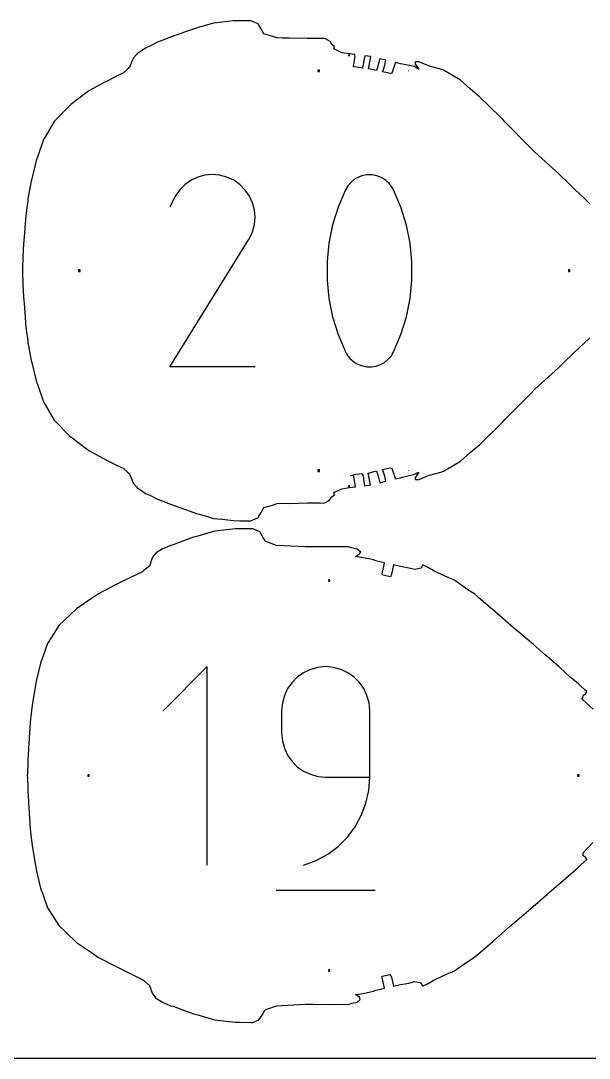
# Model space of a CAD drawing. Extents: x 0 to 90, y 0 to 90.
# Drawn here: x 24.16 to 46.66, y 0 to 41.02 of the extents above; entities that cross this region are included whole.
import ezdxf

# ---------------------------------------------------------------- set-up
doc = ezdxf.new("R2010")
doc.units = 0

msp = doc.modelspace()

# ---------------------------------------------------------------- linework, layer by layer
at = {"layer": 'annotation', "color": 1}
for p, q in [((39.514732, 39.046612), (39.510756, 39.04923)), ((31.447996, 34.914173), (31.170047, 34.839604)), ((31.735411, 34.94086), (31.447996, 34.914173)), ((32.025875, 34.917996), (31.735411, 34.94086)), ((32.312968, 34.843915), (32.025875, 34.917996)), ((37.702313, 34.900352), (37.531834, 34.841738)), ((37.88076, 34.929464), (37.702313, 34.900352)), ((38.063126, 34.927727), (37.88076, 34.929464)), ((38.245363, 34.893797), (38.063126, 34.927727)), ((38.423421, 34.826327), (38.245363, 34.893797)), ((30.668224, 34.553488), (30.457185, 34.345275)), ((30.907984, 34.71882), (30.668224, 34.553488)), ((31.170047, 34.839604), (30.907984, 34.71882)), ((32.590273, 34.716949), (32.312968, 34.843915)), ((32.838293, 34.540831), (32.590273, 34.716949)), ((32.590273, 34.716949), (32.590273, 34.716949)), ((33.045664, 34.32949), (32.838293, 34.540831)), ((37.108693, 34.502338), (37.010574, 34.339171)), ((37.230975, 34.641385), (37.108693, 34.502338)), ((37.373372, 34.754967), (37.230975, 34.641385)), ((37.531834, 34.841738), (37.373372, 34.754967)), ((38.491585, 34.790507), (38.423421, 34.826327)), ((38.423421, 34.826327), (38.423421, 34.826327)), ((38.556995, 34.749364), (38.491585, 34.790507)), ((38.619332, 34.703222), (38.556995, 34.749364)), ((38.678281, 34.652408), (38.619332, 34.703222)), ((38.733521, 34.597247), (38.678281, 34.652408)), ((38.784737, 34.538065), (38.733521, 34.597247)), ((38.831609, 34.475187), (38.784737, 34.538065)), ((38.873821, 34.408939), (38.831609, 34.475187)), ((30.281287, 34.095849), (30.059636, 33.670659)), ((30.457185, 34.345275), (30.281287, 34.095849)), ((33.210544, 34.089405), (33.045664, 34.32949)), ((33.331087, 33.827051), (33.210544, 34.089405)), ((37.010574, 34.339171), (36.719205, 33.653986)), ((37.010574, 34.339171), (37.010574, 34.339171)), ((38.911054, 34.339647), (38.873821, 34.408939)), ((39.203835, 33.653051), (38.911054, 34.339647)), ((38.911054, 34.339647), (38.911054, 34.339647)), ((33.40545, 33.548906), (33.331087, 33.827051)), ((36.719205, 33.653986), (36.500679, 32.948931)), ((39.423421, 32.946936), (39.203835, 33.653051)), ((33.431789, 33.261448), (33.40545, 33.548906)), ((33.40826, 32.971153), (33.431789, 33.261448)), ((33.33302, 32.684499), (33.40826, 32.971153)), ((36.500679, 32.948931), (36.354994, 32.229626)), ((39.569811, 32.226925), (39.423421, 32.946936)), ((33.204223, 32.407962), (33.33302, 32.684499)), ((30.054869, 27.340014), (33.174193, 32.361726)), ((33.174193, 32.361726), (33.177922, 32.36634)), ((33.174193, 32.361726), (33.174193, 32.361726)), ((33.177922, 32.36634), (33.181498, 32.370993)), ((33.181498, 32.370993), (33.184945, 32.375725)), ((33.184945, 32.375725), (33.188285, 32.380575)), ((33.188285, 32.380575), (33.191544, 32.385582)), ((33.191544, 32.385582), (33.194743, 32.390785)), ((33.194743, 32.390785), (33.197907, 32.396223)), ((33.197907, 32.396223), (33.201059, 32.401936)), ((33.201059, 32.401936), (33.204223, 32.407962)), ((33.204223, 32.407962), (33.204223, 32.407962)), ((36.354994, 32.229626), (36.282152, 31.501695)), ((39.643006, 31.498641), (39.569811, 32.226925)), ((36.282152, 31.501695), (36.282152, 30.770758)), ((39.643006, 30.767704), (39.643006, 31.498641)), ((36.282152, 30.770758), (36.354994, 30.042438)), ((39.569811, 30.039737), (39.643006, 30.767704)), ((36.354994, 30.042438), (36.500679, 29.322357)), ((39.423421, 29.320362), (39.569811, 30.039737)), ((36.500679, 29.322357), (36.719205, 28.616136)), ((39.203835, 28.615201), (39.423421, 29.320362)), ((36.719205, 28.616136), (37.010574, 27.929398)), ((38.911054, 27.929875), (39.203835, 28.615201)), ((37.010574, 27.929398), (37.010574, 27.929398)), ((37.010574, 27.929398), (37.047671, 27.860244)), ((38.812925, 27.767536), (38.911054, 27.929875)), ((38.911054, 27.929875), (38.911054, 27.929875)), ((37.047671, 27.860244), (37.089571, 27.794326)), ((37.089571, 27.794326), (37.136096, 27.731845)), ((37.136096, 27.731845), (37.187071, 27.673001)), ((37.187071, 27.673001), (37.242317, 27.617994)), ((37.242317, 27.617994), (37.30166, 27.567024)), ((37.30166, 27.567024), (37.364921, 27.52029)), ((37.364921, 27.52029), (37.431926, 27.477994)), ((38.390013, 27.42906), (38.548309, 27.515791)), ((38.548309, 27.515791), (38.690645, 27.629062)), ((38.690645, 27.629062), (38.812925, 27.767536)), ((33.430641, 27.340014), (30.054869, 27.340014)), ((37.431926, 27.477994), (37.502496, 27.440336)), ((37.502496, 27.440336), (37.502496, 27.440336)), ((37.502496, 27.440336), (37.679152, 27.374297)), ((37.679152, 27.374297), (37.860328, 27.341488)), ((37.860328, 27.341488), (38.041927, 27.34057)), ((38.041927, 27.34057), (38.219854, 27.370207)), ((38.219854, 27.370207), (38.390013, 27.42906)), ((37.189385, 23.049585), (37.304652, 23.061867)), ((39.510654, 23.232814), (39.514728, 23.235436)), ((36.738829, 22.953163), (36.738829, 22.953163)), ((31.53882, 15.484059), (29.792976, 13.737722)), ((31.53882, 7.63096), (31.53882, 15.484059)), ((35.347498, 15.245479), (35.104049, 15.073115)), ((35.619096, 15.374724), (35.347498, 15.245479)), ((35.913876, 15.4559), (35.619096, 15.374724)), ((36.226868, 15.484059), (35.913876, 15.4559)), ((36.540508, 15.4559), (36.226868, 15.484059)), ((36.226868, 15.484059), (36.226868, 15.484059)), ((36.835632, 15.374724), (36.540508, 15.4559)), ((37.107332, 15.245479), (36.835632, 15.374724)), ((37.350699, 15.073115), (37.107332, 15.245479)), ((34.893721, 14.86258), (34.721482, 14.618825)), ((35.104049, 15.073115), (34.893721, 14.86258)), ((37.560825, 14.86258), (37.350699, 15.073115)), ((37.732801, 14.618825), (37.560825, 14.86258)), ((34.721482, 14.618825), (34.592301, 14.346797)), ((37.861718, 14.346797), (37.732801, 14.618825)), ((34.511148, 14.051446), (34.482993, 13.737722)), ((34.592301, 14.346797), (34.511148, 14.051446)), ((37.942668, 14.051446), (37.861718, 14.346797)), ((37.970742, 13.737722), (37.942668, 14.051446)), ((34.482993, 13.737722), (34.482993, 12.864553)), ((37.970742, 11.118709), (37.970742, 13.737722)), ((37.970742, 13.737722), (37.970742, 13.737722)), ((34.482993, 12.864553), (34.482993, 12.864553)), ((34.482993, 12.864553), (34.511148, 12.550846)), ((34.511148, 12.550846), (34.592301, 12.25554)), ((34.592301, 12.25554), (34.721482, 11.983578)), ((34.721482, 11.983578), (34.893721, 11.7399)), ((34.893721, 11.7399), (35.104049, 11.529447)), ((35.104049, 11.529447), (35.347498, 11.357161)), ((35.347498, 11.357161), (35.619096, 11.227982)), ((35.619096, 11.227982), (35.913876, 11.146851)), ((35.913876, 11.146851), (36.226868, 11.118709)), ((36.226868, 11.118709), (37.970742, 11.118709)), ((37.932132, 10.589228), (37.970742, 11.118709)), ((37.819455, 10.080301), (37.932132, 10.589228)), ((37.637442, 9.59833), (37.819455, 10.080301)), ((37.390823, 9.149713), (37.637442, 9.59833)), ((37.084327, 8.740851), (37.390823, 9.149713)), ((36.722686, 8.378145), (37.084327, 8.740851)), ((36.31063, 8.067994), (36.722686, 8.378145)), ((35.354192, 7.63096), (35.852888, 7.816799)), ((35.852888, 7.816799), (36.31063, 8.067994)), ((35.354192, 7.63096), (35.354192, 7.63096)), ((34.26507, 6.649323), (38.19162, 6.649323))]:
    msp.add_line(p, q, dxfattribs=at)
at = {"layer": 'boundary', "color": 5}
for p, q in [((33.260723, 41.024954), (32.83383, 41.024614)), ((33.338935, 40.991314), (33.260723, 41.024954)), ((31.117228, 40.737583), (30.671421, 40.585919)), ((31.216438, 40.772739), (31.117228, 40.737583)), ((31.276505, 40.790769), (31.216438, 40.772739)), ((31.7827, 40.93276), (31.276505, 40.790769)), ((32.134573, 40.967692), (31.7827, 40.93276)), ((32.572366, 41.022326), (32.134573, 40.967692)), ((32.83383, 41.024614), (32.572366, 41.022326)), ((33.561616, 40.896104), (33.338935, 40.991314)), ((33.585337, 40.848518), (33.561616, 40.896104)), ((33.669522, 40.702067), (33.585337, 40.848518)), ((33.700081, 40.649755), (33.669522, 40.702067)), ((33.784734, 40.507466), (33.700081, 40.649755)), ((29.786868, 40.255032), (29.563185, 40.173424)), ((30.083229, 40.37678), (29.786868, 40.255032)), ((30.450036, 40.508992), (30.083229, 40.37678)), ((30.671421, 40.585919), (30.450036, 40.508992)), ((34.218886, 40.378179), (33.784734, 40.507466)), ((34.294686, 40.350205), (34.218886, 40.378179)), ((34.522684, 40.337249), (34.294686, 40.350205)), ((34.776839, 40.339764), (34.522684, 40.337249)), ((35.490518, 40.322801), (34.776839, 40.339764)), ((36.022285, 40.324526), (35.490518, 40.322801)), ((36.152522, 40.326301), (36.022285, 40.324526)), ((36.22584, 40.30399), (36.152522, 40.326301)), ((36.406878, 40.204172), (36.22584, 40.30399)), ((29.124693, 39.957442), (28.852841, 39.78422)), ((29.271112, 40.017275), (29.124693, 39.957442)), ((29.563185, 40.173424), (29.271112, 40.017275)), ((36.476215, 40.08227), (36.406878, 40.204172)), ((36.579747, 40.00096), (36.476215, 40.08227)), ((36.550376, 39.908528), (36.579747, 40.00096)), ((36.870248, 39.762336), (36.550376, 39.908528)), ((28.587692, 39.491578), (28.533532, 39.35857)), ((28.604325, 39.540188), (28.587692, 39.491578)), ((28.736698, 39.690158), (28.604325, 39.540188)), ((28.773653, 39.73808), (28.736698, 39.690158)), ((28.852841, 39.78422), (28.773653, 39.73808)), ((36.956427, 39.749458), (36.870248, 39.762336)), ((37.094247, 39.724476), (36.956427, 39.749458)), ((37.158111, 39.716399), (37.094247, 39.724476)), ((37.145368, 39.621864), (37.158111, 39.716399)), ((37.167362, 39.715322), (37.145368, 39.621864)), ((37.385943, 39.693016), (37.167362, 39.715322)), ((37.326027, 39.201774), (37.399832, 39.639655)), ((37.399832, 39.639655), (37.385943, 39.693016)), ((37.746109, 39.524045), (37.684126, 39.15585)), ((37.771638, 39.639195), (37.746109, 39.524045)), ((38.010178, 39.606678), (37.771638, 39.639195)), ((37.922402, 39.121215), (38.010178, 39.606678)), ((38.340524, 39.423809), (38.279558, 39.179117)), ((38.371755, 39.521595), (38.340524, 39.423809)), ((38.486287, 39.496431), (38.371755, 39.521595)), ((38.612619, 39.46458), (38.486287, 39.496431)), ((38.566785, 39.263973), (38.612619, 39.46458)), ((39.783743, 39.396009), (39.753569, 39.338159)), ((39.932007, 39.395905), (39.783743, 39.396009)), ((40.077278, 39.333467), (39.932007, 39.395905)), ((28.36945, 39.098476), (28.208427, 38.953535)), ((28.463593, 39.177219), (28.36945, 39.098476)), ((28.51513, 39.304512), (28.463593, 39.177219)), ((28.533532, 39.35857), (28.51513, 39.304512)), ((37.614514, 39.16918), (37.326027, 39.201774)), ((37.684126, 39.15585), (37.614514, 39.16918)), ((38.238594, 39.055793), (37.922402, 39.121215)), ((38.279558, 39.179117), (38.238594, 39.055793)), ((38.475514, 39.003108), (38.496549, 39.061755)), ((38.737707, 38.947892), (38.475514, 39.003108)), ((38.496549, 39.061755), (38.566785, 39.263973)), ((38.94646, 39.253128), (38.830499, 38.928409)), ((38.974618, 39.376334), (38.94646, 39.253128)), ((39.048301, 39.359626), (38.974618, 39.376334)), ((39.182111, 39.324082), (39.048301, 39.359626)), ((39.263568, 39.309142), (39.182111, 39.324082)), ((39.747921, 39.217091), (39.263568, 39.309142)), ((39.910008, 39.101077), (39.747921, 39.217091)), ((39.753569, 39.338159), (39.910008, 39.101077)), ((40.332069, 39.22342), (40.077278, 39.333467)), ((40.827246, 39.097523), (40.332069, 39.22342)), ((40.885033, 39.064608), (40.827246, 39.097523)), ((41.567074, 38.675377), (40.885033, 39.064608)), ((27.602677, 38.65452), (27.406757, 38.553156)), ((27.976458, 38.840275), (27.602677, 38.65452)), ((28.208427, 38.953535), (27.976458, 38.840275)), ((38.830499, 38.928409), (38.737707, 38.947892)), ((41.945813, 38.332005), (41.567074, 38.675377)), ((26.805167, 38.21565), (26.135333, 37.712815)), ((26.873937, 38.263973), (26.805167, 38.21565)), ((27.406757, 38.553156), (26.873937, 38.263973)), ((42.322439, 38.00641), (41.945813, 38.332005)), ((43.122222, 37.234858), (42.322439, 38.00641)), ((26.08794, 37.666561), (25.482001, 37.046374)), ((26.135333, 37.712815), (26.08794, 37.666561)), ((25.482001, 37.046374), (25.11229, 36.414462)), ((43.233148, 37.118233), (43.122222, 37.234858)), ((43.329801, 37.009832), (43.233148, 37.118233)), ((44.305508, 36.029307), (43.329801, 37.009832)), ((25.05891, 36.329708), (24.815053, 35.631259)), ((25.11229, 36.414462), (25.05891, 36.329708)), ((44.500416, 35.829563), (44.305508, 36.029307)), ((45.474429, 34.952188), (44.500416, 35.829563)), ((24.784356, 35.548071), (24.592739, 34.767643)), ((24.815053, 35.631259), (24.784356, 35.548071)), ((45.831433, 34.59695), (45.474429, 34.952188)), ((24.573753, 34.68775), (24.442412, 33.977714)), ((24.592739, 34.767643), (24.573753, 34.68775)), ((46.131297, 34.311473), (45.831433, 34.59695)), ((46.245269, 34.205928), (46.131297, 34.311473)), ((46.449154, 34.018642), (46.245269, 34.205928)), ((24.431684, 33.914009), (24.368465, 33.432645)), ((24.442412, 33.977714), (24.431684, 33.914009)), ((46.578958, 33.891565), (46.449154, 34.018642)), ((46.677439, 33.79139), (46.578958, 33.891565)), ((24.368465, 33.432645), (24.334674, 33.026207)), ((24.334674, 33.026207), (24.303628, 32.630176)), ((24.303628, 32.630176), (24.272097, 32.203993)), ((24.272097, 32.203993), (24.239562, 31.715014)), ((24.239562, 31.715014), (24.221658, 31.189407)), ((24.221658, 31.189407), (24.221658, 31.091771)), ((24.221658, 31.091771), (24.236882, 30.610977)), ((24.236882, 30.610977), (24.26958, 30.114483)), ((24.26958, 30.114483), (24.301224, 29.684195)), ((24.301224, 29.684195), (24.332355, 29.287007)), ((24.332355, 29.287007), (24.363498, 28.889814)), ((24.363498, 28.889814), (24.431666, 28.36715)), ((24.431666, 28.36715), (24.442409, 28.303354)), ((46.449179, 28.262487), (46.677603, 28.489881)), ((24.442409, 28.303354), (24.573736, 27.593395)), ((45.549269, 27.401341), (46.131411, 27.969741)), ((46.131411, 27.969741), (46.245358, 28.075261)), ((46.245358, 28.075261), (46.449179, 28.262487)), ((24.573736, 27.593395), (24.592743, 27.513417)), ((24.592743, 27.513417), (24.784338, 26.733072)), ((44.500536, 26.451666), (45.440098, 27.297138)), ((45.440098, 27.297138), (45.549269, 27.401341)), ((24.784338, 26.733072), (24.815064, 26.649807)), ((24.815064, 26.649807), (25.058895, 25.951435)), ((44.305516, 26.25181), (44.500536, 26.451666)), ((25.058895, 25.951435), (25.11229, 25.866653)), ((25.11229, 25.866653), (25.481974, 25.234769)), ((43.329889, 25.271372), (44.305516, 26.25181)), ((25.481974, 25.234769), (26.087879, 24.614603)), ((42.322458, 24.274713), (43.122158, 25.046183)), ((43.122158, 25.046183), (43.233162, 25.16289)), ((43.233162, 25.16289), (43.329889, 25.271372)), ((26.087879, 24.614603), (26.135295, 24.568325)), ((26.135295, 24.568325), (26.805114, 24.065493)), ((41.945885, 23.949164), (42.322458, 24.274713)), ((26.805114, 24.065493), (26.873893, 24.017162)), ((26.873893, 24.017162), (27.406669, 23.727999)), ((41.567104, 23.605745), (41.945885, 23.949164)), ((27.406669, 23.727999), (27.602635, 23.626609)), ((27.602635, 23.626609), (27.976391, 23.440877)), ((27.976391, 23.440877), (28.208343, 23.327627)), ((40.88531, 23.216648), (41.567104, 23.605745)), ((28.208343, 23.327627), (28.369374, 23.182717)), ((28.369374, 23.182717), (28.463503, 23.104006)), ((28.463503, 23.104006), (28.515057, 22.976741)), ((28.515057, 22.976741), (28.57023, 22.840465)), ((37.326051, 23.079183), (37.668003, 23.12122)), ((37.408088, 22.592472), (37.326051, 23.079183)), ((37.668003, 23.12122), (37.704768, 23.017415)), ((37.704768, 23.017415), (37.768443, 22.639873)), ((37.908273, 23.139211), (38.238652, 23.225428)), ((38.000709, 22.672101), (37.908273, 23.139211)), ((38.238652, 23.225428), (38.277336, 23.100225)), ((38.277336, 23.100225), (38.308961, 23.011547)), ((38.308961, 23.011547), (38.371884, 22.759604)), ((38.475224, 23.278809), (38.642757, 23.315153)), ((38.496467, 23.219536), (38.475224, 23.278809)), ((38.566812, 23.01734), (38.496467, 23.219536)), ((38.612678, 22.816649), (38.566812, 23.01734)), ((38.642757, 23.315153), (38.730468, 23.334004)), ((38.730468, 23.334004), (38.831877, 23.351459)), ((38.831877, 23.351459), (38.946646, 23.028085)), ((38.946646, 23.028085), (38.974804, 22.904881)), ((39.26357, 22.971964), (39.707048, 23.081211)), ((39.707048, 23.081211), (39.909855, 23.18008)), ((39.909855, 23.18008), (39.753399, 22.943175)), ((40.075795, 22.947892), (40.33152, 23.058387)), ((40.33152, 23.058387), (40.782336, 23.174949)), ((40.782336, 23.174949), (40.88531, 23.216648)), ((28.57023, 22.840465), (28.587603, 22.789688)), ((28.587603, 22.789688), (28.604223, 22.741087)), ((28.604223, 22.741087), (28.736613, 22.59105)), ((28.736613, 22.59105), (28.773575, 22.543095)), ((36.870443, 22.518854), (37.154724, 22.564396)), ((37.154724, 22.564396), (37.145366, 22.659253)), ((37.145366, 22.659253), (37.166984, 22.567389)), ((37.166984, 22.567389), (37.408088, 22.592472)), ((37.768443, 22.639873), (38.000709, 22.672101)), ((38.371884, 22.759604), (38.500973, 22.791767)), ((38.500973, 22.791767), (38.612678, 22.816649)), ((38.974804, 22.904881), (39.12443, 22.943771)), ((39.12443, 22.943771), (39.182124, 22.957026)), ((39.182124, 22.957026), (39.26357, 22.971964)), ((39.753399, 22.943175), (39.783729, 22.88301)), ((39.783729, 22.88301), (39.928427, 22.883329)), ((39.928427, 22.883329), (40.075795, 22.947892)), ((28.773575, 22.543095), (28.852748, 22.496955)), ((28.852748, 22.496955), (29.124613, 22.323708)), ((29.124613, 22.323708), (29.271056, 22.263861)), ((29.271056, 22.263861), (29.563121, 22.107715)), ((36.367895, 22.048404), (36.476362, 22.19903)), ((36.476362, 22.19903), (36.579748, 22.280155)), ((36.550435, 22.372684), (36.870443, 22.518854)), ((36.579748, 22.280155), (36.550435, 22.372684)), ((29.563121, 22.107715), (29.7868, 22.026107)), ((29.7868, 22.026107), (30.083168, 21.904354)), ((30.083168, 21.904354), (30.449999, 21.772134)), ((30.449999, 21.772134), (30.671366, 21.69521)), ((33.700165, 21.631461), (33.784835, 21.77372)), ((33.784835, 21.77372), (34.218965, 21.902956)), ((34.218965, 21.902956), (34.294747, 21.930912)), ((34.294747, 21.930912), (34.522691, 21.943864)), ((34.522691, 21.943864), (34.776763, 21.941348)), ((34.776763, 21.941348), (35.490492, 21.958305)), ((35.490492, 21.958305), (36.022345, 21.956591)), ((36.022345, 21.956591), (36.152574, 21.954815)), ((36.152574, 21.954815), (36.225939, 21.977153)), ((36.225939, 21.977153), (36.367895, 22.048404)), ((30.671366, 21.69521), (31.117103, 21.543566)), ((31.117103, 21.543566), (31.216366, 21.508393)), ((31.216366, 21.508393), (31.503614, 21.430977)), ((31.503614, 21.430977), (31.782666, 21.348352)), ((31.782666, 21.348352), (32.134551, 21.313419)), ((33.339009, 21.289825), (33.561722, 21.385092)), ((33.561722, 21.385092), (33.585431, 21.432681)), ((33.585431, 21.432681), (33.669604, 21.579171)), ((33.669604, 21.579171), (33.700165, 21.631461)), ((32.657956, 20.933707), (32.061568, 20.864549)), ((32.134551, 21.313419), (32.57237, 21.258781)), ((32.57237, 21.258781), (32.833846, 21.256502)), ((32.824935, 20.934676), (32.657956, 20.933707)), ((33.275228, 20.938615), (32.824935, 20.934676)), ((32.833846, 21.256502), (33.260802, 21.256167)), ((33.260802, 21.256167), (33.339009, 21.289825)), ((33.34043, 20.938667), (33.275228, 20.938615)), ((33.626303, 20.815814), (33.34043, 20.938667)), ((30.990504, 20.603423), (30.59795, 20.453793)), ((31.167097, 20.641433), (30.990504, 20.603423)), ((31.820973, 20.836274), (31.167097, 20.641433)), ((32.061568, 20.864549), (31.820973, 20.836274)), ((33.72133, 20.62882), (33.626303, 20.815814)), ((33.831802, 20.440113), (33.72133, 20.62882)), ((29.761518, 20.140904), (29.510814, 19.989972)), ((30.130581, 20.287575), (29.761518, 20.140904)), ((30.1917, 20.303927), (30.130581, 20.287575)), ((30.59795, 20.453793), (30.1917, 20.303927)), ((33.89906, 20.420084), (33.831802, 20.440113)), ((34.276211, 20.2809), (33.89906, 20.420084)), ((35.410634, 20.216435), (34.276211, 20.2809)), ((35.727098, 20.219567), (35.410634, 20.216435)), ((36.41232, 20.227987), (35.727098, 20.219567)), ((36.771164, 20.224095), (36.41232, 20.227987)), ((37.119737, 20.226836), (36.771164, 20.224095)), ((37.260655, 20.18606), (37.119737, 20.226836)), ((37.473696, 20.134617), (37.260655, 20.18606)), ((37.618197, 20.006914), (37.473696, 20.134617)), ((29.371235, 19.81917), (29.320449, 19.668049)), ((29.510814, 19.989972), (29.371235, 19.81917)), ((37.408121, 19.839197), (37.561882, 19.94534)), ((37.641588, 19.804309), (37.408121, 19.839197)), ((37.561882, 19.94534), (37.618197, 20.006914)), ((38.005928, 19.72908), (37.641588, 19.804309)), ((38.125075, 19.702947), (38.005928, 19.72908)), ((38.218011, 19.668382), (38.125075, 19.702947)), ((29.259566, 19.475811), (29.024605, 19.281001)), ((29.320449, 19.668049), (29.259566, 19.475811)), ((38.320585, 19.644619), (38.218011, 19.668382)), ((38.555028, 19.592413), (38.320585, 19.644619)), ((38.455934, 19.158689), (38.555028, 19.592413)), ((38.91675, 19.509269), (38.83356, 19.145271)), ((39.134441, 19.459907), (38.91675, 19.509269)), ((39.194458, 19.443965), (39.134441, 19.459907)), ((39.517225, 19.384767), (39.194458, 19.443965)), ((39.753387, 19.328631), (39.517225, 19.384767)), ((39.986996, 19.380477), (39.753387, 19.328631)), ((40.029733, 19.431107), (39.986996, 19.380477)), ((40.063254, 19.510979), (40.029733, 19.431107)), ((40.254747, 19.41562), (40.063254, 19.510979)), ((40.483203, 19.284092), (40.254747, 19.41562)), ((40.94058, 19.061324), (40.483203, 19.284092)), ((28.779652, 19.146827), (28.201511, 18.864361)), ((28.969262, 19.237968), (28.779652, 19.146827)), ((29.024605, 19.281001), (28.969262, 19.237968)), ((38.484778, 19.105349), (38.455934, 19.158689)), ((38.795629, 19.039052), (38.484778, 19.105349)), ((38.83356, 19.145271), (38.795629, 19.039052)), ((41.319098, 18.899436), (40.94058, 19.061324)), ((41.812974, 18.554866), (41.319098, 18.899436)), ((27.91228, 18.719154), (27.23439, 18.369478)), ((28.201511, 18.864361), (27.91228, 18.719154)), ((42.124789, 18.350808), (41.812974, 18.554866)), ((26.951804, 18.182338), (26.360062, 17.774045)), ((27.23439, 18.369478), (26.951804, 18.182338)), ((42.28918, 18.210233), (42.124789, 18.350808)), ((42.836149, 17.748715), (42.28918, 18.210233)), ((26.360062, 17.774045), (26.107379, 17.537033)), ((43.015815, 17.587272), (42.836149, 17.748715)), ((26.107379, 17.537033), (25.663506, 17.110416)), ((43.556613, 17.113913), (43.015815, 17.587272)), ((25.663506, 17.110416), (25.387384, 16.669073)), ((43.744713, 16.956551), (43.556613, 17.113913)), ((43.798717, 16.909947), (43.744713, 16.956551)), ((44.446147, 16.355174), (43.798717, 16.909947)), ((25.387384, 16.669073), (25.216496, 16.404558)), ((25.216496, 16.404558), (25.024256, 15.869524)), ((44.927423, 15.93881), (44.446147, 16.355174)), ((24.935104, 15.62709), (24.783476, 14.963123)), ((25.024256, 15.869524), (24.935104, 15.62709)), ((44.989374, 15.882302), (44.927423, 15.93881)), ((45.449028, 15.484612), (44.989374, 15.882302)), ((45.728873, 15.231261), (45.449028, 15.484612)), ((45.877097, 15.100563), (45.728873, 15.231261)), ((24.783476, 14.963123), (24.734025, 14.752329)), ((46.230009, 14.8021), (45.877097, 15.100563)), ((46.314398, 14.724171), (46.230009, 14.8021)), ((24.734025, 14.752329), (24.630814, 14.10683)), ((46.496515, 14.558675), (46.314398, 14.724171)), ((46.419873, 14.338911), (46.527711, 14.434335)), ((46.5657, 14.497705), (46.496515, 14.558675)), ((46.527711, 14.434335), (46.5657, 14.497705)), ((24.606876, 13.962542), (24.555401, 13.516808)), ((24.630814, 14.10683), (24.606876, 13.962542)), ((46.396552, 14.188154), (46.370372, 14.249511)), ((46.370372, 14.249511), (46.394213, 14.20283)), ((46.394213, 14.20283), (46.419873, 14.338911)), ((46.817372, 13.804749), (46.396552, 14.188154)), ((24.54578, 13.434428), (24.521422, 13.096369)), ((24.555401, 13.516808), (24.54578, 13.434428)), ((24.517401, 13.036379), (24.493041, 12.698318)), ((24.521422, 13.096369), (24.517401, 13.036379)), ((24.48902, 12.638328), (24.46438, 12.272093)), ((24.493041, 12.698318), (24.48902, 12.638328)), ((24.460333, 12.207103), (24.435127, 11.784528)), ((24.46438, 12.272093), (24.460333, 12.207103)), ((24.43103, 11.709541), (24.418288, 11.258789)), ((24.435127, 11.784528), (24.43103, 11.709541)), ((24.418288, 11.258789), (24.416226, 11.178818)), ((24.416226, 11.178818), (24.418287, 11.098847)), ((24.418287, 11.098847), (24.431028, 10.648091)), ((24.431028, 10.648091), (24.435125, 10.573092)), ((24.435125, 10.573092), (24.46033, 10.150537)), ((24.46033, 10.150537), (24.464377, 10.085537)), ((24.464377, 10.085537), (24.489016, 9.719322)), ((24.489016, 9.719322), (24.493038, 9.659322)), ((24.493038, 9.659322), (24.517396, 9.321273)), ((24.517396, 9.321273), (24.521418, 9.261271)), ((24.521418, 9.261271), (24.545774, 8.923213)), ((24.545774, 8.923213), (24.555399, 8.840802)), ((24.555399, 8.840802), (24.60687, 8.395068)), ((24.60687, 8.395068), (24.630821, 8.250689)), ((24.630821, 8.250689), (24.734007, 7.605267)), ((46.421611, 8.123089), (46.799991, 8.534976)), ((46.341818, 7.657729), (46.565839, 7.860187)), ((46.41976, 8.018884), (46.421611, 8.123089)), ((46.527711, 7.923569), (46.41976, 8.018884)), ((46.565839, 7.860187), (46.527711, 7.923569)), ((24.734007, 7.605267), (24.783493, 7.39432)), ((24.783493, 7.39432), (24.935086, 6.730504)), ((45.729001, 7.126414), (46.230028, 7.555479)), ((46.230028, 7.555479), (46.285077, 7.606458)), ((46.285077, 7.606458), (46.341818, 7.657729)), ((45.072695, 6.549446), (45.729001, 7.126414)), ((24.935086, 6.730504), (25.024289, 6.487924)), ((25.024289, 6.487924), (25.216476, 5.95304)), ((44.44558, 6.001901), (44.927441, 6.418768)), ((44.927441, 6.418768), (44.989487, 6.475362)), ((44.989487, 6.475362), (45.072695, 6.549446)), ((25.216476, 5.95304), (25.387433, 5.688418)), ((43.798736, 5.447635), (44.44558, 6.001901)), ((25.387433, 5.688418), (25.66347, 5.247183)), ((43.55679, 5.243804), (43.798736, 5.447635)), ((25.66347, 5.247183), (25.939043, 4.988788)), ((25.939043, 4.988788), (26.360011, 4.583557)), ((42.836173, 4.608867), (43.55679, 5.243804)), ((26.360011, 4.583557), (26.951534, 4.175399)), ((42.289252, 4.147391), (42.836173, 4.608867)), ((26.951534, 4.175399), (27.234347, 3.988105)), ((42.124811, 4.006773), (42.289252, 4.147391)), ((27.234347, 3.988105), (27.912139, 3.638484)), ((41.475713, 3.565073), (41.812873, 3.802632)), ((41.812873, 3.802632), (42.124811, 4.006773)), ((27.912139, 3.638484), (28.201477, 3.493218)), ((28.201477, 3.493218), (28.779589, 3.210776)), ((38.468701, 3.24927), (38.762886, 3.312495)), ((38.762886, 3.312495), (38.8336, 3.212426)), ((40.483252, 3.073497), (40.940486, 3.296195)), ((40.940486, 3.296195), (41.319096, 3.458128)), ((41.319096, 3.458128), (41.475713, 3.565073)), ((28.779589, 3.210776), (28.969206, 3.119632)), ((28.969206, 3.119632), (29.024561, 3.076591)), ((29.024561, 3.076591), (29.259476, 2.881875)), ((29.259476, 2.881875), (29.309336, 2.731694)), ((38.455886, 3.199017), (38.468701, 3.24927)), ((38.555031, 2.765193), (38.455886, 3.199017)), ((38.8336, 3.212426), (38.916813, 2.848329)), ((38.916813, 2.848329), (39.194503, 2.913609)), ((39.194503, 2.913609), (39.517225, 2.972797)), ((39.517225, 2.972797), (39.751556, 3.030523)), ((39.751556, 3.030523), (39.954511, 2.99856)), ((39.954511, 2.99856), (40.008412, 2.963299)), ((40.008412, 2.963299), (40.062106, 2.844863)), ((40.062106, 2.844863), (40.254702, 2.941964)), ((40.254702, 2.941964), (40.483252, 3.073497)), ((29.309336, 2.731694), (29.362216, 2.572325)), ((29.362216, 2.572325), (29.491181, 2.383147)), ((37.40825, 2.518557), (37.709103, 2.564472)), ((37.561957, 2.4124), (37.40825, 2.518557)), ((37.709103, 2.564472), (38.005604, 2.628407)), ((38.005604, 2.628407), (38.12507, 2.654592)), ((38.12507, 2.654592), (38.218287, 2.689251)), ((38.218287, 2.689251), (38.296006, 2.706225)), ((38.296006, 2.706225), (38.555031, 2.765193)), ((29.491181, 2.383147), (29.76141, 2.216714)), ((29.76141, 2.216714), (30.084298, 2.078802)), ((30.084298, 2.078802), (30.191662, 2.053652)), ((30.191662, 2.053652), (30.597889, 1.903794)), ((33.899174, 1.937563), (34.276285, 2.07668)), ((34.276285, 2.07668), (35.410595, 2.141131)), ((35.410595, 2.141131), (35.727241, 2.137995)), ((35.727241, 2.137995), (36.41221, 2.129576)), ((36.41221, 2.129576), (36.770994, 2.133465)), ((36.770994, 2.133465), (37.119706, 2.130722)), ((37.119706, 2.130722), (37.260733, 2.171547)), ((37.260733, 2.171547), (37.473921, 2.223056)), ((37.473921, 2.223056), (37.585351, 2.317912)), ((37.585351, 2.317912), (37.561957, 2.4124)), ((30.597889, 1.903794), (30.990448, 1.754162)), ((30.990448, 1.754162), (31.167047, 1.716148)), ((31.167047, 1.716148), (31.820915, 1.521305)), ((33.585049, 1.524157), (33.707765, 1.705149)), ((33.707765, 1.705149), (33.818778, 1.895491)), ((33.818778, 1.895491), (33.899174, 1.937563)), ((31.820915, 1.521305), (32.061537, 1.493022)), ((32.061537, 1.493022), (32.657968, 1.423857)), ((32.657968, 1.423857), (32.82481, 1.422894)), ((32.82481, 1.422894), (33.275274, 1.418967)), ((33.275274, 1.418967), (33.340512, 1.418916)), ((33.340512, 1.418916), (33.585049, 1.524157))]:
    msp.add_line(p, q, dxfattribs=at)
at = {"layer": 'frame', "color": 5}
msp.add_line((0, 0), (90, 0), dxfattribs=at)
at = {"layer": 'hole', "color": 5}
for p, q in [((35.97757, 39.07665), (35.92042, 39.07665)), ((35.92042, 39.07665), (35.92042, 39.0195)), ((35.92042, 39.0195), (35.97757, 39.0195)), ((35.97757, 39.0195), (35.97757, 39.07665)), ((26.505837, 31.169138), (26.448687, 31.169138)), ((26.448687, 31.169138), (26.448687, 31.111988)), ((26.448687, 31.111988), (26.505837, 31.111988)), ((26.505837, 31.111988), (26.505837, 31.169138)), ((45.894265, 31.169138), (45.837115, 31.169138)), ((45.837115, 31.169138), (45.837115, 31.111988)), ((45.837115, 31.111988), (45.894265, 31.111988)), ((45.894265, 31.111988), (45.894265, 31.169138)), ((35.97757, 23.261621), (35.92042, 23.261621)), ((35.92042, 23.261621), (35.92042, 23.204471)), ((35.92042, 23.204471), (35.97757, 23.204471)), ((35.97757, 23.204471), (35.97757, 23.261621)), ((36.397213, 18.916508), (36.340063, 18.916508)), ((36.340063, 18.916508), (36.340063, 18.859358)), ((36.397213, 18.859358), (36.397213, 18.916508)), ((36.340063, 18.859358), (36.397213, 18.859358)), ((26.868355, 11.207366), (26.811205, 11.207366)), ((26.811205, 11.207366), (26.811205, 11.150216)), ((26.811205, 11.150216), (26.868355, 11.150216)), ((26.868355, 11.150216), (26.868355, 11.207366)), ((46.256782, 11.207366), (46.199632, 11.207366)), ((46.199632, 11.207366), (46.199632, 11.150216)), ((46.199632, 11.150216), (46.256782, 11.150216)), ((46.256782, 11.150216), (46.256782, 11.207366)), ((36.397213, 3.498214), (36.340063, 3.498214)), ((36.340063, 3.498214), (36.340063, 3.441064)), ((36.340063, 3.441064), (36.397213, 3.441064)), ((36.397213, 3.441064), (36.397213, 3.498214))]:
    msp.add_line(p, q, dxfattribs=at)

doc.saveas('drawing.dxf')
